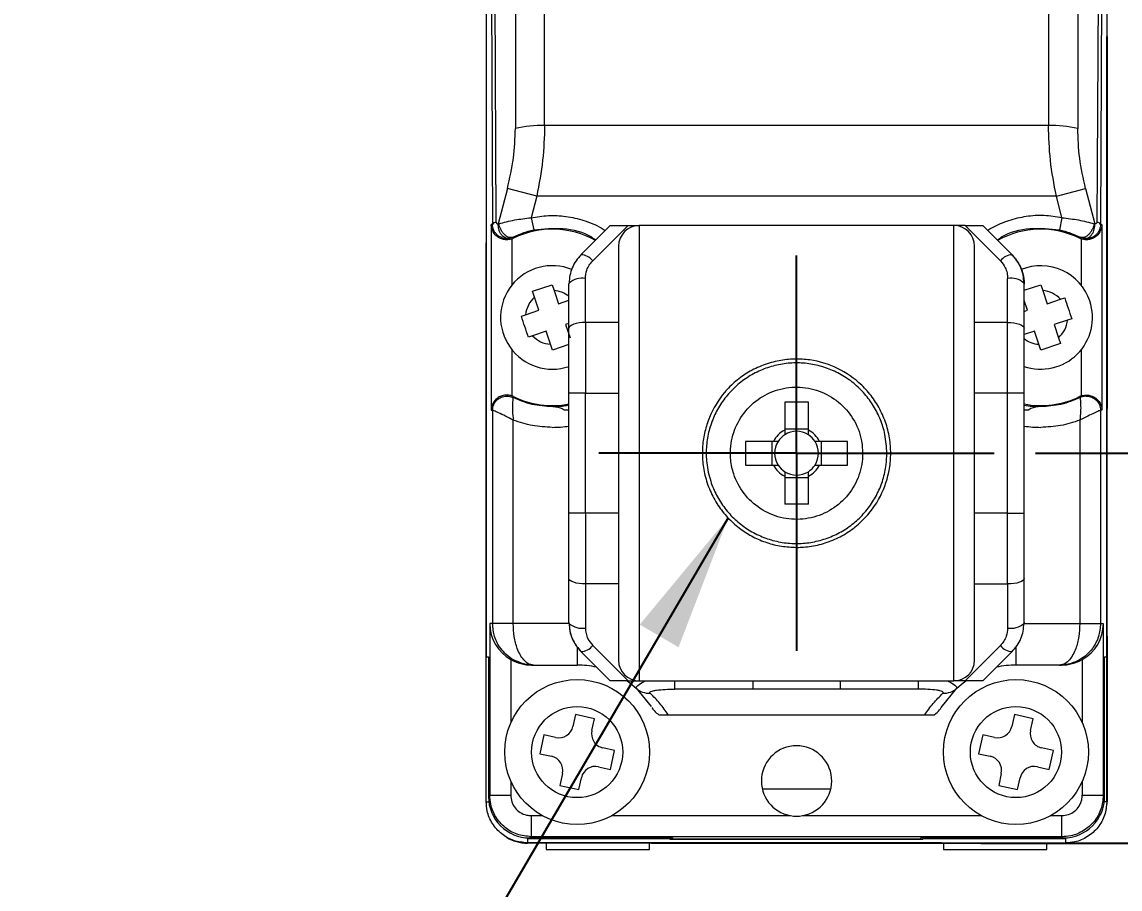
# Paper-space layout '시트2-ENG' of a CAD drawing. Header units: millimetres. Extents: x 5 to 415, y 5 to 292.
# Drawn here: x 37.73 to 64.25, y 170.01 to 190.96 of the extents above; entities that cross this region are included whole.
import ezdxf

# ---------------------------------------------------------------- set-up
doc = ezdxf.new("R2010")
doc.units = ezdxf.units.MM
doc.linetypes.add('CENTERX2', pattern=[20.32, 12.7, -2.54, 2.54, -2.54])
doc.layers.add('CENTER_LINE', color=7, linetype='CENTERX2')
doc.styles.add('SLDTEXTSTYLE0', font='TXT', dxfattribs={"width": 0.7})
doc.dimstyles.new('SLDDIMSTYLE5', dxfattribs={"dimtxt": 0.18, "dimasz": 3.302, "dimexe": 0, "dimexo": 0.0625, "dimgap": 0, "dimtad": 0, "dimtih": 1, "dimtoh": 1, "dimdec": 0, "dimrnd": 1e-09, "dimzin": 0, "dimdsep": 46, "dimtxsty": 'Standard', "dimsah": 1, "dimcen": 0.09, "dimadec": 0, "dimazin": 0, "dimtfac": 3.302, "dimtdec": 0, "dimtofl": 0, "dimtmove": 0, "dimatfit": 3, "dimfxl": 1, "dimfrac": 2, "dimtolj": 1, "dimtzin": 0, "dimarcsym": 0})
doc.dimstyles.new('SLDDIMSTYLE8', dxfattribs={"dimtxt": 4, "dimasz": 3.302, "dimexe": 0, "dimexo": 0.0625, "dimgap": 1, "dimtad": 1, "dimdec": 1, "dimrnd": 1e-09, "dimzin": 12, "dimdsep": 46, "dimtxsty": 'SLDTEXTSTYLE0', "dimsah": 1, "dimcen": 0.09, "dimadec": 0, "dimazin": 3, "dimtfac": 1, "dimtdec": 1, "dimtmove": 0, "dimatfit": 0, "dimfxl": 1, "dimfrac": 2, "dimtolj": 1, "dimtzin": 12, "dimarcsym": 0})

# ---------------------------------------------------------------- blocks, each defined once
blk = doc.blocks.new('_D_42')
at = {"layer": 'CENTER_LINE'}
for p, q in [((70.5, 180.54), (70.5, 186.89)), ((62.215, 180.54), (71.5, 180.54)), ((70.5, 180.54), (70.5, 171.12)), ((60.89, 171.12), (71.5, 171.12)), ((70.5, 171.12), (70.5, 164.77))]:
    blk.add_line(p, q, dxfattribs=at)
for points in [[(70.5, 180.54), (71.008, 183.842), (69.992, 183.842)], [(70.5, 171.12), (69.992, 167.818), (71.008, 167.818)]]:
    blk.add_solid(points, dxfattribs=at)
at = {"layer": 'CENTER_LINE', "insert": (65.344, 172.374), "char_height": 4, "attachment_point": 1, "rotation": 90, "style": 'SLDTEXTSTYLE0'}
blk.add_mtext('9.4', dxfattribs=at)
blk = doc.blocks.new('SW_CENTERMARKSYMBOL_10')
at = {"layer": 'CENTER_LINE', "color": 0}
for p, q in [((0, 2.5), (0, 4.775)), ((0, 0), (0, 2.5)), ((-2.5, 0), (-4.775, 0)), ((0, 0), (-2.5, 0)), ((0, 0), (0, -2.5)), ((0, 0), (2.5, 0)), ((2.5, 0), (4.775, 0)), ((0, -2.5), (0, -4.775))]:
    blk.add_line(p, q, dxfattribs=at)

psp = doc.layouts.new('시트2-ENG')

# ---------------------------------------------------------------- linework, layer by layer
at = {"color": 7, "linetype": 'Continuous', "lineweight": 18}
for p, q in [((48.94, 196.722), (48.94, 185.622)), ((48.949, 175.622), (48.949, 194.32)), ((49.184, 186.122), (49.146, 194.175)), ((49.647, 194.305), (49.647, 188.385)), ((50.354, 188.461), (50.354, 194.407)), ((62.526, 194.406), (62.526, 188.461)), ((63.233, 194.305), (63.233, 188.385)), ((63.735, 194.175), (63.697, 186.122)), ((49.057, 194.122), (49.096, 186.067)), ((63.823, 194.122), (63.784, 186.067)), ((63.94, 190.609), (63.94, 192.35)), ((63.94, 190.609), (63.935, 190.609)), ((63.935, 175.622), (63.935, 190.609)), ((63.94, 190.609), (63.94, 185.622)), ((62.526, 188.461), (50.354, 188.461)), ((49.456, 186.936), (49.235, 186.079)), ((50.164, 186.753), (49.456, 186.936)), ((50.164, 186.753), (50.028, 186.229)), ((62.717, 186.753), (50.164, 186.753)), ((62.717, 186.753), (63.424, 186.936)), ((62.852, 186.229), (62.717, 186.753)), ((63.424, 186.936), (63.646, 186.079)), ((50.028, 186.229), (50.09, 185.935)), ((62.852, 186.229), (62.79, 185.935)), ((49.096, 186.067), (49.063, 186.067)), ((49.063, 186.067), (49.063, 181.577)), ((49.235, 186.079), (49.251, 186.082)), ((51.94, 186.04), (51.233, 185.332)), ((51.516, 185.186), (52.369, 186.04)), ((51.94, 186.04), (52.369, 186.04)), ((52.369, 186.04), (52.64, 186.04)), ((52.64, 186.04), (52.64, 175.04)), ((60.24, 186.04), (52.64, 186.04)), ((60.24, 175.04), (60.24, 186.04)), ((60.511, 186.04), (60.24, 186.04)), ((61.364, 185.186), (60.511, 186.04)), ((60.511, 186.04), (60.94, 186.04)), ((60.94, 186.04), (61.647, 185.332)), ((63.646, 186.079), (63.629, 186.082)), ((63.784, 186.067), (63.818, 186.067)), ((63.818, 186.067), (63.818, 181.577)), ((49.591, 185.759), (49.493, 185.728)), ((49.603, 185.735), (49.591, 185.759)), ((63.289, 185.759), (63.278, 185.735)), ((63.387, 185.728), (63.289, 185.759)), ((48.94, 185.622), (48.949, 185.622)), ((48.94, 181.62), (48.94, 185.62)), ((48.94, 185.62), (48.949, 185.62)), ((48.94, 181.572), (48.94, 185.522)), ((48.94, 185.522), (48.949, 185.522)), ((63.935, 185.622), (63.94, 185.622)), ((63.935, 185.62), (63.94, 185.62)), ((63.94, 185.522), (63.935, 185.522)), ((63.94, 185.62), (63.94, 181.62)), ((63.94, 181.572), (63.94, 185.522)), ((50.94, 184.625), (50.947, 184.65)), ((50.94, 183.561), (50.94, 184.625)), ((51.34, 183.698), (51.34, 184.762)), ((61.54, 183.698), (61.54, 184.762)), ((61.934, 184.65), (61.94, 184.625)), ((61.94, 183.561), (61.94, 184.625)), ((50.065, 184.451), (50.539, 184.61)), ((50.112, 184.309), (50.065, 184.451)), ((50.539, 184.61), (50.586, 184.468)), ((50.586, 184.468), (50.692, 184.152)), ((61.94, 184.476), (62.339, 184.61)), ((62.339, 184.61), (62.386, 184.468)), ((62.386, 184.468), (62.492, 184.152)), ((50.218, 183.993), (50.112, 184.309)), ((50.692, 184.152), (50.94, 184.235)), ((62.018, 183.993), (61.94, 184.226)), ((62.492, 184.152), (62.817, 184.261)), ((62.817, 184.261), (62.918, 184.295)), ((49.793, 183.85), (49.893, 183.884)), ((49.893, 183.884), (50.218, 183.993)), ((61.94, 183.967), (62.018, 183.993)), ((50.94, 183.672), (50.862, 183.646)), ((50.862, 183.646), (50.968, 183.33)), ((51.34, 183.698), (51.34, 181.988)), ((52.14, 183.698), (51.34, 183.698)), ((61.54, 183.698), (60.74, 183.698)), ((61.54, 181.988), (61.54, 183.698)), ((62.987, 183.755), (62.662, 183.646)), ((62.662, 183.646), (62.768, 183.33)), ((63.088, 183.789), (62.987, 183.755)), ((50.063, 183.378), (49.962, 183.344)), ((50.388, 183.487), (50.063, 183.378)), ((50.494, 183.171), (50.388, 183.487)), ((62.188, 183.487), (61.94, 183.404)), ((62.294, 183.171), (62.188, 183.487)), ((62.768, 183.33), (62.816, 183.188)), ((50.542, 183.029), (50.494, 183.171)), ((50.94, 183.163), (50.542, 183.029)), ((62.342, 183.029), (62.294, 183.171)), ((62.816, 183.188), (62.342, 183.029)), ((51.34, 181.988), (50.94, 181.988)), ((50.94, 179.091), (50.94, 181.988)), ((51.34, 179.091), (51.34, 181.988)), ((51.34, 181.988), (52.14, 181.988)), ((61.54, 181.988), (60.74, 181.988)), ((61.94, 181.988), (61.54, 181.988)), ((61.54, 179.091), (61.54, 181.988)), ((61.94, 179.091), (61.94, 181.988)), ((49.591, 181.885), (49.603, 181.908)), ((56.154, 181.772), (56.154, 181.097)), ((56.726, 181.772), (56.154, 181.772)), ((56.726, 181.097), (56.726, 181.772)), ((63.278, 181.908), (63.289, 181.885)), ((48.94, 176.172), (48.94, 181.572)), ((49.063, 181.577), (49.097, 181.577)), ((49.097, 181.577), (49.097, 176.422)), ((50.556, 181.665), (50.54, 181.665)), ((50.829, 181.59), (50.94, 181.59)), ((61.94, 181.59), (62.051, 181.59)), ((62.34, 181.665), (62.325, 181.665)), ((63.783, 181.577), (63.783, 176.422)), ((63.818, 181.577), (63.783, 181.577)), ((63.94, 176.172), (63.94, 181.572)), ((49.597, 176.422), (49.597, 181.338)), ((63.283, 181.337), (63.283, 176.422)), ((56.154, 181.132), (56.726, 181.132)), ((55.882, 180.826), (55.207, 180.826)), ((55.207, 180.826), (55.207, 180.254)), ((55.848, 180.254), (55.848, 180.826)), ((57.673, 180.826), (56.998, 180.826)), ((57.032, 180.826), (57.032, 180.254)), ((57.673, 180.254), (57.673, 180.826)), ((55.207, 180.254), (55.882, 180.254)), ((56.998, 180.254), (57.673, 180.254)), ((56.154, 179.982), (56.154, 179.307)), ((56.726, 179.948), (56.154, 179.948)), ((56.726, 179.307), (56.726, 179.982)), ((51.34, 179.091), (50.94, 179.091)), ((51.34, 179.091), (51.34, 177.381)), ((52.14, 179.091), (51.34, 179.091)), ((56.726, 179.307), (56.154, 179.307)), ((61.54, 179.091), (60.74, 179.091)), ((61.54, 177.381), (61.54, 179.091)), ((61.54, 179.091), (61.94, 179.091)), ((50.94, 176.454), (50.94, 177.518)), ((61.94, 176.454), (61.94, 177.518)), ((52.14, 177.381), (51.34, 177.381)), ((51.34, 177.381), (51.34, 176.317)), ((60.74, 177.381), (61.54, 177.381)), ((61.54, 177.381), (61.54, 176.317)), ((49.097, 176.422), (49.029, 176.422)), ((49.029, 176.422), (49.029, 172.276)), ((50.947, 176.429), (50.94, 176.454)), ((61.94, 176.454), (61.934, 176.429)), ((63.283, 176.422), (63.783, 176.422)), ((63.783, 176.422), (63.851, 176.422)), ((63.851, 176.422), (63.851, 172.276)), ((48.94, 176.172), (48.94, 176.12)), ((48.94, 176.172), (48.944, 176.172)), ((48.944, 172.122), (48.944, 176.172)), ((63.937, 176.172), (63.94, 176.172)), ((63.937, 172.122), (63.937, 176.172)), ((63.94, 176.12), (63.94, 176.172)), ((48.944, 176.12), (48.94, 176.12)), ((48.94, 172.12), (48.94, 176.12)), ((52.369, 175.04), (51.516, 175.893)), ((61.364, 175.893), (60.511, 175.04)), ((63.937, 176.12), (63.94, 176.12)), ((63.94, 176.12), (63.94, 172.12)), ((48.949, 175.622), (48.998, 175.622)), ((48.998, 175.622), (48.998, 172.244)), ((51.233, 175.747), (51.94, 175.04)), ((60.94, 175.04), (61.647, 175.747)), ((63.883, 175.622), (63.935, 175.622)), ((63.883, 172.244), (63.883, 175.622)), ((49.538, 175.556), (49.538, 174.023)), ((50.038, 175.422), (50.089, 175.422)), ((50.089, 175.422), (51.14, 175.422)), ((62.792, 175.422), (61.74, 175.422)), ((62.792, 175.422), (62.842, 175.422)), ((63.342, 175.556), (63.342, 174.023)), ((52.369, 175.04), (51.94, 175.04)), ((52.369, 175.04), (52.64, 175.04)), ((52.565, 174.864), (52.928, 174.417)), ((52.64, 175.04), (60.24, 175.04)), ((55.39, 174.841), (53.5, 174.841)), ((55.39, 174.841), (55.39, 175.04)), ((57.49, 174.841), (55.39, 174.841)), ((57.49, 175.04), (57.49, 174.841)), ((59.38, 174.841), (57.49, 174.841)), ((59.936, 174.396), (60.315, 174.864)), ((60.511, 175.04), (60.24, 175.04)), ((60.94, 175.04), (60.511, 175.04)), ((51.102, 174.224), (51.039, 173.94)), ((51.558, 174.123), (51.102, 174.224)), ((51.494, 173.838), (51.558, 174.123)), ((53.337, 174.222), (59.543, 174.222)), ((61.702, 174.224), (61.639, 173.94)), ((62.158, 174.123), (61.702, 174.224)), ((62.094, 173.838), (62.158, 174.123)), ((50.337, 173.737), (50.235, 173.281)), ((50.621, 173.674), (50.337, 173.737)), ((60.937, 173.737), (60.835, 173.281)), ((61.221, 173.674), (60.937, 173.737)), ((50.235, 173.281), (50.52, 173.218)), ((52.045, 173.358), (51.76, 173.421)), ((51.944, 172.902), (52.045, 173.358)), ((60.835, 173.281), (61.12, 173.218)), ((62.645, 173.358), (62.36, 173.421)), ((62.544, 172.902), (62.645, 173.358)), ((51.659, 172.965), (51.944, 172.902)), ((62.259, 172.965), (62.544, 172.902)), ((50.786, 172.801), (50.723, 172.516)), ((51.178, 172.415), (51.242, 172.7)), ((61.386, 172.801), (61.323, 172.516)), ((61.778, 172.415), (61.842, 172.7)), ((49.538, 172.616), (49.538, 172.276)), ((50.723, 172.516), (51.178, 172.415)), ((61.323, 172.516), (61.778, 172.415)), ((63.342, 172.616), (63.342, 172.276)), ((49.029, 172.276), (48.998, 172.244)), ((49.029, 172.276), (49.538, 172.276)), ((57.266, 172.42), (55.615, 172.42)), ((63.342, 172.276), (63.851, 172.276)), ((63.851, 172.276), (63.883, 172.244)), ((48.94, 172.12), (48.941, 172.076)), ((50.029, 171.785), (50.3, 171.785)), ((50.029, 171.785), (50.029, 171.276)), ((51.981, 171.785), (56.293, 171.785)), ((56.587, 171.785), (60.9, 171.785)), ((62.581, 171.785), (62.851, 171.785)), ((62.851, 171.276), (62.851, 171.785)), ((53.39, 171.223), (49.94, 171.223)), ((52.94, 171.126), (49.94, 171.126)), ((52.94, 171.12), (49.94, 171.12)), ((50.029, 171.276), (49.998, 171.245)), ((49.998, 171.245), (53.44, 171.245)), ((62.851, 171.276), (50.029, 171.276)), ((50.39, 171.12), (50.39, 170.97)), ((52.89, 170.97), (52.89, 171.12)), ((52.94, 171.138), (59.94, 171.138)), ((52.94, 171.126), (52.94, 171.138)), ((52.94, 171.126), (52.94, 171.12)), ((52.94, 171.12), (52.99, 171.12)), ((52.99, 171.12), (52.99, 171.138)), ((52.99, 171.12), (59.89, 171.12)), ((53.39, 171.245), (53.39, 171.223)), ((53.39, 171.211), (53.39, 171.223)), ((59.49, 171.211), (53.39, 171.211)), ((53.44, 171.245), (53.44, 171.222)), ((53.44, 171.222), (59.44, 171.222)), ((62.883, 171.245), (59.44, 171.245)), ((59.44, 171.222), (59.44, 171.245)), ((59.49, 171.245), (59.49, 171.223)), ((59.49, 171.211), (59.49, 171.223)), ((62.94, 171.223), (59.49, 171.223)), ((59.89, 171.12), (59.89, 171.138)), ((59.89, 171.12), (59.94, 171.12)), ((59.94, 171.126), (59.94, 171.138)), ((59.94, 171.12), (59.94, 171.126)), ((59.94, 171.126), (62.94, 171.126)), ((59.94, 171.12), (62.94, 171.12)), ((59.99, 171.12), (59.99, 170.97)), ((62.49, 170.97), (62.49, 171.12)), ((62.851, 171.276), (62.883, 171.245)), ((62.94, 171.12), (63.006, 171.122)), ((50.39, 170.97), (52.89, 170.97)), ((59.99, 170.97), (62.49, 170.97))]:
    psp.add_line(p, q, dxfattribs=at)
at = {"color": 8, "linetype": 'Continuous', "lineweight": 18}
for p, q in [((49.493, 185.728), (49.445, 185.725)), ((49.562, 185.719), (49.562, 184.598)), ((63.318, 185.719), (63.318, 184.598)), ((63.435, 185.728), (63.387, 185.728)), ((49.562, 183.041), (49.562, 181.925)), ((63.318, 183.041), (63.318, 181.925)), ((50.944, 176.422), (49.597, 176.422)), ((61.933, 176.422), (63.283, 176.422)), ((51.14, 175.849), (51.14, 175.422)), ((61.74, 175.849), (61.74, 175.422)), ((53.5, 174.841), (53.5, 175.04)), ((59.38, 175.04), (59.38, 174.841))]:
    psp.add_line(p, q, dxfattribs=at)
at = {"color": 7, "linetype": 'Continuous', "lineweight": 18, "flags": 128}
for points in [[(51.34, 183.698), (51.262, 183.695), (51.187, 183.687), (51.118, 183.675), (51.057, 183.658), (51.008, 183.637), (50.971, 183.613), (50.948, 183.588), (50.94, 183.561)], [(61.54, 183.698), (61.618, 183.695), (61.693, 183.687), (61.762, 183.675), (61.823, 183.658), (61.873, 183.637), (61.91, 183.613), (61.932, 183.588), (61.94, 183.561)], [(51.34, 177.381), (51.262, 177.384), (51.187, 177.392), (51.118, 177.404), (51.057, 177.421), (51.008, 177.442), (50.971, 177.466), (50.948, 177.491), (50.94, 177.518)], [(61.94, 177.518), (61.932, 177.491), (61.91, 177.466), (61.873, 177.442), (61.823, 177.421), (61.762, 177.404), (61.693, 177.392), (61.618, 177.384), (61.54, 177.381)], [(52.348, 175.04), (52.415, 174.99), (52.565, 174.864)], [(60.315, 174.864), (60.465, 174.99), (60.532, 175.04)], [(63.908, 171.868), (63.921, 171.924), (63.94, 172.12)]]:
    psp.add_lwpolyline(points, dxfattribs=at)
at = {"color": 7, "linetype": 'Continuous', "lineweight": 18}
for centre, radius in [((51.14, 173.32), 1.75), ((61.74, 173.32), 1.75), ((51.14, 173.32), 1.1), ((61.74, 173.32), 1.1)]:
    psp.add_circle(centre, radius, dxfattribs=at)
for centre, radius, start, end in [((50.314, 185.501), 2.96, 89.2196, 103.0186), ((62.566, 185.501), 2.96, 76.9814, 90.7804), ((49.189, 186.016), 0.106, 92.8684, 151.1559), ((50.54, 183.822), 2.131, 60.7445, 116.1039), ((52.64, 185.54), 0.5, 90, 180), ((60.24, 185.54), 0.5, 0, 90), ((62.34, 183.822), 2.131, 63.8961, 119.2555), ((63.691, 186.016), 0.106, 28.8451, 87.1312), ((49.44, 186.067), 0.369, 289.3449, 296.1039), ((63.44, 186.067), 0.369, 243.8961, 250.6551), ((51.227, 184.975), 0.358, 36.2952, 89.0893), ((61.653, 184.975), 0.358, 90.9107, 143.7048), ((50.54, 183.82), 1.25, 67.8202, 288.8349), ((62.34, 183.82), 1.25, 18.5391, 112.0981), ((62.34, 183.82), 0.65, 42.7923, 85.9192), ((50.54, 183.82), 0.65, 131.159, 174.2859), ((62.34, 183.82), 1.25, 250.9646, 18.5391), ((62.34, 183.82), 0.65, 311.159, 354.2859), ((50.54, 183.82), 0.65, 222.7923, 265.9192), ((49.44, 181.577), 0.369, 63.8961, 70.6551), ((50.54, 183.822), 2.131, 243.8961, 280.8193), ((62.34, 183.822), 2.131, 259.1807, 296.1039), ((63.44, 181.577), 0.369, 109.3449, 116.1039), ((56.44, 180.54), 0.627, 117.1428, 152.8572), ((56.44, 180.54), 0.53, 122.6646, 147.3354), ((56.44, 180.54), 0.53, 57.3354, 122.6646), ((56.44, 180.54), 0.627, 27.1428, 62.8572), ((56.44, 180.54), 0.53, 32.6646, 57.3354), ((56.44, 180.54), 0.53, 147.3354, 212.6646), ((56.44, 180.54), 0.53, 327.3354, 32.6646), ((56.44, 180.54), 0.627, 207.1428, 242.8572), ((56.44, 180.54), 0.53, 212.6646, 237.3354), ((56.44, 180.54), 0.627, 297.1428, 332.8572), ((56.44, 180.54), 0.53, 302.6646, 327.3354), ((56.44, 180.54), 0.53, 237.3354, 302.6646), ((51.227, 176.105), 0.358, 270.9108, 323.7048), ((61.653, 176.105), 0.358, 216.2952, 269.0893), ((51.14, 173.322), 2.1, 77.0308, 90), ((52.64, 175.54), 0.5, 180, 270), ((60.24, 175.54), 0.5, 270, 0), ((61.74, 173.322), 2.1, 90, 102.9692), ((52.882, 175.211), 0.47, 227.4768, 272.6664), ((59.998, 175.211), 0.47, 267.3336, 312.5232), ((50.697, 174.015), 0.35, 257.4821, 347.4821), ((51.836, 173.763), 0.35, 167.4821, 257.4821), ((61.297, 174.015), 0.35, 257.4821, 347.4821), ((62.436, 173.763), 0.35, 167.4821, 257.4821), ((50.444, 172.877), 0.35, 347.4821, 77.4821), ((56.44, 172.622), 0.85, 279.9708, 260.0292), ((61.044, 172.877), 0.35, 347.4821, 77.4821), ((51.583, 172.624), 0.35, 77.4821, 167.4821), ((62.183, 172.624), 0.35, 77.4821, 167.4821), ((56.44, 172.622), 0.85, 260.0292, 279.9708), ((49.94, 172.12), 1, 239.3953, 270)]:
    psp.add_arc(centre, radius, start, end, dxfattribs=at)
at = {"color": 8, "linetype": 'Continuous', "lineweight": 18}
for centre, radius, start, end in [((51.263, 184.288), 0.481, 80.7429, 131.1599), ((61.617, 184.288), 0.481, 48.8445, 99.2556), ((50.54, 183.82), 0.65, 52.0201, 85.9192), ((62.34, 183.82), 0.65, 231.347, 265.9192), ((50.54, 183.822), 2.657, 270, 278.658), ((62.34, 183.822), 2.657, 261.342, 270), ((51.263, 176.791), 0.481, 228.8445, 279.2556), ((61.617, 176.791), 0.481, 260.7429, 311.1599)]:
    psp.add_arc(centre, radius, start, end, dxfattribs=at)
at = {"color": 7, "linetype": 'Continuous', "lineweight": 18}
for centre, major_axis, ratio, start_param, end_param in [((50.047, 176.422), (1.018, 0), 0.982697, 3.141593, 4.188702), ((62.834, 176.422), (1.018, 0), 0.982697, 5.236076, 6.283185), ((50.038, 176.422), (-1, 0), 0.999848, 1.04711, 1.570796), ((62.842, 176.422), (-1, 0), 0.999848, 1.570796, 2.094483), ((49.998, 172.245), (0.707, 0.707), 0.999695, 2.356347, 3.926839), ((62.882, 172.245), (0.707, -0.707), 0.999695, 5.497939, 7.068431)]:
    psp.add_ellipse(centre, major_axis=major_axis, ratio=ratio, start_param=start_param, end_param=end_param, dxfattribs=at)
for points, knots in [([(49.456, 186.936), (49.512, 187.18), (49.622, 187.663), (49.639, 188.146), (49.647, 188.385)], [0, 0, 0, 0, 0.504154, 1, 1, 1, 1]), ([(50.354, 188.461), (50.346, 188.18), (50.33, 187.613), (50.219, 187.041), (50.164, 186.753)], [0, 0, 0, 0, 0.495576, 1, 1, 1, 1]), ([(62.717, 186.753), (62.661, 187.041), (62.551, 187.613), (62.534, 188.18), (62.526, 188.461)], [0, 0, 0, 0, 0.504417, 1, 1, 1, 1]), ([(63.424, 186.936), (63.368, 187.18), (63.258, 187.663), (63.241, 188.146), (63.233, 188.385)], [0, 0, 0, 0, 0.504153, 1, 1, 1, 1]), ([(49.251, 186.082), (49.373, 186.116), (49.603, 186.181), (49.892, 186.213), (50.028, 186.229)], [0, 0, 0, 0, 0.529808, 1, 1, 1, 1]), ([(62.852, 186.229), (62.989, 186.213), (63.278, 186.181), (63.507, 186.116), (63.629, 186.082)], [0, 0, 0, 0, 0.470945, 1, 1, 1, 1]), ([(49.562, 185.719), (49.528, 185.71), (49.46, 185.692), (49.357, 185.702), (49.251, 185.74), (49.143, 185.825), (49.078, 185.942), (49.063, 186.029), (49.063, 186.066), (49.063, 186.067)], [0, 0, 0, 0, 0.117763, 0.235394, 0.357437, 0.547783, 0.812584, 0.994967, 1, 1, 1, 1]), ([(49.445, 185.725), (49.436, 185.725), (49.403, 185.722), (49.345, 185.735), (49.275, 185.762), (49.214, 185.805), (49.163, 185.859), (49.125, 185.923), (49.1, 185.993), (49.097, 186.042), (49.096, 186.067)], [0, 0, 0, 0, 0.048473, 0.185416, 0.322525, 0.459803, 0.595659, 0.730926, 0.865681, 1, 1, 1, 1]), ([(49.184, 186.122), (49.184, 186.118), (49.185, 186.112), (49.189, 186.099), (49.199, 186.087), (49.216, 186.078), (49.228, 186.079), (49.235, 186.079)], [0, 0, 0, 0, 0.105787, 0.213994, 0.459109, 0.727072, 1, 1, 1, 1]), ([(49.493, 185.728), (49.478, 185.727), (49.448, 185.725), (49.399, 185.742), (49.351, 185.773), (49.307, 185.821), (49.272, 185.881), (49.248, 185.948), (49.235, 186.015), (49.235, 186.058), (49.235, 186.079)], [0, 0, 0, 0, 0.1131826, 0.235918, 0.3659643, 0.5, 0.6340357, 0.764082, 0.8868174, 1, 1, 1, 1]), ([(49.591, 185.759), (49.578, 185.754), (49.55, 185.745), (49.5, 185.751), (49.443, 185.775), (49.386, 185.819), (49.334, 185.879), (49.293, 185.948), (49.265, 186.017), (49.256, 186.061), (49.251, 186.082)], [0, 0, 0, 0, 0.110626, 0.23271, 0.363836, 0.5, 0.636164, 0.76729, 0.889374, 1, 1, 1, 1]), ([(50.09, 185.935), (50.326, 185.959), (50.798, 186.007), (51.331, 185.883), (51.556, 185.716), (51.591, 185.69)], [0, 0, 0, 0, 0.458726, 0.917452, 1, 1, 1, 1]), ([(61.29, 185.69), (61.324, 185.716), (61.549, 185.883), (62.082, 186.007), (62.554, 185.959), (62.79, 185.935)], [0, 0, 0, 0, 0.0825429, 0.5412716, 1, 1, 1, 1]), ([(63.629, 186.082), (63.625, 186.061), (63.616, 186.017), (63.587, 185.948), (63.546, 185.879), (63.494, 185.819), (63.437, 185.775), (63.381, 185.751), (63.33, 185.745), (63.302, 185.754), (63.289, 185.759)], [0, 0, 0, 0, 0.110626, 0.23271, 0.363836, 0.5, 0.636164, 0.76729, 0.889374, 1, 1, 1, 1]), ([(63.818, 186.067), (63.818, 186.066), (63.817, 186.029), (63.802, 185.942), (63.737, 185.825), (63.629, 185.74), (63.523, 185.702), (63.42, 185.692), (63.352, 185.71), (63.318, 185.719)], [0, 0, 0, 0, 0.005034, 0.187416, 0.452217, 0.642563, 0.764606, 0.882237, 1, 1, 1, 1]), ([(63.387, 185.728), (63.403, 185.727), (63.435, 185.726), (63.484, 185.743), (63.533, 185.777), (63.577, 185.826), (63.611, 185.887), (63.634, 185.953), (63.646, 186.018), (63.646, 186.059), (63.646, 186.079)], [0, 0, 0, 0, 0.118146, 0.244995, 0.37775, 0.512674, 0.645653, 0.772913, 0.891593, 1, 1, 1, 1]), ([(63.784, 186.067), (63.78, 186.025), (63.773, 185.958), (63.73, 185.877), (63.685, 185.822), (63.627, 185.775), (63.564, 185.744), (63.497, 185.725), (63.456, 185.727), (63.435, 185.728)], [0, 0, 0, 0, 0.2307557, 0.3608452, 0.5004499, 0.6194358, 0.7738277, 0.8853372, 1, 1, 1, 1]), ([(63.697, 186.122), (63.696, 186.118), (63.696, 186.112), (63.691, 186.099), (63.681, 186.087), (63.665, 186.078), (63.652, 186.079), (63.646, 186.079)], [0, 0, 0, 0, 0.107272, 0.216266, 0.463262, 0.73307, 1, 1, 1, 1]), ([(49.591, 185.759), (49.664, 185.793), (49.773, 185.844), (49.951, 185.903), (50.045, 185.924), (50.09, 185.935)], [0, 0, 0, 0, 0.50598, 0.757681, 1, 1, 1, 1]), ([(62.79, 185.935), (62.836, 185.924), (62.929, 185.903), (63.108, 185.844), (63.217, 185.793), (63.289, 185.759)], [0, 0, 0, 0, 0.2423835, 0.4941573, 1, 1, 1, 1]), ([(52.14, 185.54), (52.14, 185.523), (52.14, 185.49), (52.14, 185.255), (52.14, 184.987), (52.14, 184.73), (52.14, 184.427), (52.14, 183.966), (52.14, 183.431), (52.14, 182.843), (52.14, 182.345), (52.14, 181.786), (52.14, 181.168), (52.14, 180.436), (52.14, 179.597), (52.14, 178.828), (52.14, 178.236), (52.14, 177.796), (52.14, 177.381), (52.14, 176.87), (52.14, 176.436), (52.14, 176.092), (52.14, 175.865), (52.14, 175.684), (52.14, 175.562), (52.14, 175.547), (52.14, 175.54)], [0, 0, 0, 0, 0.059989, 0.119926, 0.152118, 0.184276, 0.217152, 0.249994, 0.315625, 0.347817, 0.379975, 0.420105, 0.4599, 0.5, 0.559981, 0.619927, 0.652118, 0.684276, 0.717153, 0.749995, 0.815626, 0.847817, 0.879975, 0.920082, 0.959877, 1, 1, 1, 1]), ([(60.74, 175.54), (60.74, 175.547), (60.74, 175.562), (60.74, 175.684), (60.74, 175.865), (60.74, 176.092), (60.74, 176.436), (60.74, 176.87), (60.74, 177.381), (60.74, 177.796), (60.74, 178.236), (60.74, 178.828), (60.74, 179.597), (60.74, 180.436), (60.74, 181.168), (60.74, 181.786), (60.74, 182.345), (60.74, 182.843), (60.74, 183.431), (60.74, 183.966), (60.74, 184.427), (60.74, 184.73), (60.74, 184.987), (60.74, 185.255), (60.74, 185.49), (60.74, 185.523), (60.74, 185.54)], [0, 0, 0, 0, 0.040123, 0.079918, 0.120025, 0.152183, 0.184374, 0.250005, 0.282847, 0.315724, 0.347882, 0.380073, 0.440019, 0.5, 0.5401, 0.579895, 0.620025, 0.652183, 0.684375, 0.750006, 0.782848, 0.815724, 0.847882, 0.880074, 0.940011, 1, 1, 1, 1]), ([(51.237, 185.336), (51.193, 185.287), (51.107, 185.191), (51.018, 185.02), (50.959, 184.838), (50.951, 184.712), (50.947, 184.65)], [0, 0, 0, 0, 0.251643, 0.501834, 0.751071, 1, 1, 1, 1]), ([(51.34, 184.762), (51.347, 184.829), (51.357, 184.94), (51.426, 185.083), (51.486, 185.152), (51.516, 185.186)], [0, 0, 0, 0, 0.428724, 0.713281, 1, 1, 1, 1]), ([(61.364, 185.186), (61.408, 185.134), (61.48, 185.045), (61.531, 184.895), (61.537, 184.807), (61.54, 184.762)], [0, 0, 0, 0, 0.427559, 0.711619, 1, 1, 1, 1]), ([(61.934, 184.65), (61.93, 184.713), (61.921, 184.839), (61.862, 185.022), (61.772, 185.194), (61.684, 185.29), (61.64, 185.339)], [0, 0, 0, 0, 0.249066, 0.498343, 0.748498, 1, 1, 1, 1]), ([(61.647, 185.332), (61.719, 185.245), (61.831, 185.108), (61.922, 184.86), (61.934, 184.712), (61.94, 184.625)], [0, 0, 0, 0, 0.430059, 0.666913, 1, 1, 1, 1]), ([(56.44, 178.265), (56.319, 178.27), (56.075, 178.282), (55.721, 178.372), (55.389, 178.511), (55.079, 178.704), (54.801, 178.948), (54.557, 179.243), (54.364, 179.582), (54.231, 179.951), (54.165, 180.333), (54.161, 180.706), (54.218, 181.067), (54.363, 181.521), (54.618, 181.939), (54.965, 182.285), (55.278, 182.508), (55.631, 182.678), (56.007, 182.784), (56.39, 182.824), (56.873, 182.796), (57.453, 182.618), (57.949, 182.273), (58.277, 181.9), (58.482, 181.568), (58.628, 181.203), (58.708, 180.824), (58.723, 180.445), (58.665, 179.966), (58.45, 179.394), (58.068, 178.916), (57.669, 178.612), (57.323, 178.43), (56.948, 178.311), (56.649, 178.268), (56.479, 178.265), (56.44, 178.265)], [0, 0, 0, 0, 0.0252657, 0.0505384, 0.0757342, 0.1009384, 0.1275418, 0.1541438, 0.181885, 0.2096144, 0.2359152, 0.2622124, 0.2869272, 0.311648, 0.361695, 0.3885534, 0.4154092, 0.4431271, 0.4708306, 0.4967488, 0.5226658, 0.5710947, 0.6215877, 0.6489459, 0.6762973, 0.7037043, 0.7311008, 0.7566001, 0.7821008, 0.8311819, 0.882495, 0.9099687, 0.9374338, 0.9646982, 0.9919508, 1, 1, 1, 1]), ([(58.622, 180.54), (58.618, 180.447), (58.61, 180.233), (58.536, 179.901), (58.401, 179.558), (58.207, 179.243), (57.965, 178.965), (57.679, 178.732), (57.358, 178.549), (57.01, 178.424), (56.647, 178.357), (56.278, 178.354), (55.913, 178.412), (55.563, 178.531), (55.238, 178.706), (54.948, 178.934), (54.699, 179.207), (54.501, 179.519), (54.345, 179.887), (54.261, 180.279), (54.253, 180.678), (54.307, 181.044), (54.422, 181.395), (54.594, 181.722), (54.819, 182.014), (55.089, 182.266), (55.399, 182.468), (55.737, 182.616), (56.096, 182.704), (56.464, 182.732), (56.831, 182.696), (57.188, 182.6), (57.523, 182.445), (57.828, 182.237), (58.093, 181.979), (58.312, 181.681), (58.475, 181.351), (58.596, 180.969), (58.613, 180.693), (58.622, 180.54)], [0, 0, 0, 0, 0.020197, 0.047045, 0.073893, 0.10074, 0.127588, 0.154436, 0.181284, 0.208131, 0.234979, 0.261827, 0.288675, 0.315523, 0.34237, 0.369218, 0.396066, 0.422914, 0.449761, 0.483251, 0.510099, 0.536946, 0.563794, 0.590642, 0.61749, 0.644337, 0.671185, 0.698033, 0.724881, 0.751728, 0.778576, 0.805424, 0.832272, 0.85912, 0.885967, 0.912815, 0.939663, 0.966511, 1, 1, 1, 1]), ([(58.038, 180.54), (58.031, 180.652), (58.013, 180.943), (57.828, 181.388), (57.471, 181.8), (56.996, 182.07), (56.458, 182.168), (55.918, 182.082), (55.437, 181.822), (55.069, 181.417), (54.856, 180.914), (54.825, 180.436), (54.924, 179.974), (55.147, 179.55), (55.548, 179.178), (56.049, 178.959), (56.594, 178.919), (57.122, 179.061), (57.573, 179.37), (57.895, 179.81), (58.026, 180.226), (58.035, 180.472), (58.038, 180.54)], [0, 0, 0, 0, 0.033597, 0.087276, 0.140955, 0.194634, 0.248313, 0.301992, 0.355671, 0.40935, 0.46303, 0.516709, 0.550305, 0.603985, 0.657664, 0.711343, 0.765022, 0.818701, 0.87238, 0.926059, 0.979738, 1, 1, 1, 1]), ([(49.562, 181.925), (49.529, 181.934), (49.488, 181.945), (49.408, 181.947), (49.325, 181.934), (49.215, 181.881), (49.112, 181.779), (49.069, 181.667), (49.063, 181.594), (49.063, 181.578), (49.063, 181.577)], [0, 0, 0, 0, 0.11544, 0.141145, 0.277216, 0.412411, 0.624676, 0.915152, 0.994966, 1, 1, 1, 1]), ([(49.097, 181.577), (49.103, 181.622), (49.113, 181.712), (49.192, 181.825), (49.305, 181.904), (49.395, 181.914), (49.44, 181.92)], [0, 0, 0, 0, 0.2499999, 0.4999999, 0.7499999, 1, 1, 1, 1]), ([(49.44, 181.92), (49.466, 181.918), (49.519, 181.915), (49.567, 181.895), (49.591, 181.885)], [0, 0, 0, 0, 0.5, 1, 1, 1, 1]), ([(49.591, 181.885), (49.591, 181.882), (49.59, 181.877), (49.586, 181.841), (49.581, 181.786), (49.577, 181.693), (49.575, 181.543), (49.59, 181.41), (49.597, 181.338)], [0, 0, 0, 0, 0.12306, 0.248493, 0.377059, 0.509618, 0.734984, 1, 1, 1, 1]), ([(50.54, 181.665), (50.376, 181.674), (50.047, 181.693), (49.743, 181.821), (49.591, 181.885)], [0, 0, 0, 0, 0.5, 1, 1, 1, 1]), ([(63.289, 181.885), (63.137, 181.821), (62.834, 181.693), (62.505, 181.674), (62.34, 181.665)], [0, 0, 0, 0, 0.5, 1, 1, 1, 1]), ([(63.289, 181.885), (63.29, 181.882), (63.291, 181.877), (63.294, 181.841), (63.299, 181.786), (63.304, 181.693), (63.305, 181.543), (63.29, 181.409), (63.283, 181.337)], [0, 0, 0, 0, 0.1230873, 0.248535, 0.3771033, 0.5096528, 0.7350716, 1, 1, 1, 1]), ([(63.44, 181.92), (63.413, 181.918), (63.361, 181.915), (63.312, 181.894), (63.289, 181.885)], [0, 0, 0, 0, 0.5237, 1, 1, 1, 1]), ([(63.318, 181.925), (63.351, 181.934), (63.392, 181.945), (63.472, 181.947), (63.555, 181.934), (63.666, 181.881), (63.768, 181.779), (63.811, 181.667), (63.817, 181.594), (63.818, 181.578), (63.818, 181.577)], [0, 0, 0, 0, 0.11544, 0.141145, 0.277216, 0.412411, 0.624676, 0.915152, 0.994966, 1, 1, 1, 1]), ([(63.44, 181.92), (63.485, 181.914), (63.575, 181.904), (63.688, 181.825), (63.767, 181.712), (63.778, 181.622), (63.783, 181.577)], [0, 0, 0, 0, 0.25, 0.5, 0.75, 1, 1, 1, 1]), ([(49.597, 181.338), (49.534, 181.371), (49.407, 181.439), (49.239, 181.517), (49.144, 181.559), (49.105, 181.575), (49.1, 181.576), (49.097, 181.577)], [0, 0, 0, 0, 0.260217, 0.529104, 0.765257, 0.882426, 1, 1, 1, 1]), ([(50.94, 181.702), (50.912, 181.695), (50.783, 181.663), (50.655, 181.664), (50.556, 181.665)], [0, 0, 0, 0, 0.219061, 1, 1, 1, 1]), ([(50.556, 181.665), (50.633, 181.658), (50.729, 181.65), (50.813, 181.599), (50.829, 181.59)], [0, 0, 0, 0, 0.804502, 1, 1, 1, 1]), ([(62.325, 181.665), (62.198, 181.663), (62.07, 181.661), (61.941, 181.695), (61.94, 181.696)], [0, 0, 0, 0, 0.992666, 1, 1, 1, 1]), ([(62.325, 181.665), (62.247, 181.658), (62.152, 181.65), (62.068, 181.599), (62.051, 181.59)], [0, 0, 0, 0, 0.804617, 1, 1, 1, 1]), ([(63.783, 181.577), (63.78, 181.576), (63.776, 181.574), (63.744, 181.562), (63.696, 181.541), (63.613, 181.503), (63.473, 181.438), (63.348, 181.372), (63.283, 181.337)], [0, 0, 0, 0, 0.119498, 0.23974, 0.361536, 0.485663, 0.730817, 1, 1, 1, 1]), ([(56.154, 181.097), (56.154, 181.067), (56.154, 181.03), (56.154, 180.992), (56.154, 180.986)], [0, 0, 0, 0, 0.842199, 1, 1, 1, 1]), ([(56.726, 180.986), (56.726, 181.013), (56.726, 181.051), (56.726, 181.087), (56.726, 181.097)], [0, 0, 0, 0, 0.711887, 1, 1, 1, 1]), ([(55.994, 180.826), (55.967, 180.826), (55.929, 180.826), (55.893, 180.826), (55.882, 180.826)], [0, 0, 0, 0, 0.711887, 1, 1, 1, 1]), ([(56.998, 180.826), (56.967, 180.826), (56.931, 180.826), (56.892, 180.826), (56.886, 180.826)], [0, 0, 0, 0, 0.842199, 1, 1, 1, 1]), ([(55.882, 180.254), (55.913, 180.254), (55.95, 180.254), (55.988, 180.254), (55.994, 180.254)], [0, 0, 0, 0, 0.842199, 1, 1, 1, 1]), ([(56.886, 180.254), (56.913, 180.254), (56.951, 180.254), (56.988, 180.254), (56.998, 180.254)], [0, 0, 0, 0, 0.711887, 1, 1, 1, 1]), ([(56.154, 180.093), (56.154, 180.067), (56.154, 180.029), (56.154, 179.992), (56.154, 179.982)], [0, 0, 0, 0, 0.711887, 1, 1, 1, 1]), ([(56.726, 179.982), (56.726, 180.013), (56.726, 180.049), (56.726, 180.087), (56.726, 180.093)], [0, 0, 0, 0, 0.842199, 1, 1, 1, 1]), ([(50.089, 175.422), (50.042, 175.43), (49.959, 175.443), (49.849, 175.541), (49.762, 175.664), (49.68, 175.847), (49.612, 176.099), (49.602, 176.316), (49.597, 176.422)], [0, 0, 0, 0, 0.1913886, 0.3396526, 0.4809365, 0.608398, 0.8098668, 1, 1, 1, 1]), ([(50.94, 176.454), (50.947, 176.367), (50.958, 176.219), (51.049, 175.971), (51.161, 175.835), (51.233, 175.747)], [0, 0, 0, 0, 0.333087, 0.56994, 1, 1, 1, 1]), ([(50.947, 176.429), (50.951, 176.366), (50.959, 176.24), (51.019, 176.057), (51.109, 175.885), (51.196, 175.789), (51.24, 175.74)], [0, 0, 0, 0, 0.249066, 0.498343, 0.748498, 1, 1, 1, 1]), ([(61.644, 175.744), (61.687, 175.792), (61.774, 175.888), (61.863, 176.059), (61.921, 176.241), (61.93, 176.367), (61.934, 176.429)], [0, 0, 0, 0, 0.251643, 0.501834, 0.751071, 1, 1, 1, 1]), ([(63.283, 176.422), (63.278, 176.316), (63.268, 176.099), (63.2, 175.847), (63.118, 175.665), (63.032, 175.541), (62.922, 175.443), (62.839, 175.43), (62.792, 175.422)], [0, 0, 0, 0, 0.190183, 0.391587, 0.518897, 0.659859, 0.807345, 1, 1, 1, 1]), ([(63.783, 176.422), (63.773, 176.316), (63.753, 176.099), (63.616, 175.847), (63.451, 175.665), (63.277, 175.541), (63.054, 175.444), (62.887, 175.43), (62.792, 175.422)], [0, 0, 0, 0, 0.1901815, 0.391587, 0.5188144, 0.6598591, 0.8072141, 1, 1, 1, 1]), ([(51.34, 176.317), (51.343, 176.272), (51.349, 176.184), (51.401, 176.034), (51.473, 175.946), (51.516, 175.893)], [0, 0, 0, 0, 0.288381, 0.572441, 1, 1, 1, 1]), ([(61.54, 176.317), (61.534, 176.25), (61.523, 176.14), (61.454, 175.996), (61.394, 175.927), (61.364, 175.893)], [0, 0, 0, 0, 0.428724, 0.713281, 1, 1, 1, 1]), ([(50.089, 175.422), (49.993, 175.426), (49.874, 175.431), (49.764, 175.481), (49.742, 175.491)], [0, 0, 0, 0, 0.797018, 1, 1, 1, 1]), ([(52.904, 174.741), (52.9, 174.748), (52.89, 174.762), (52.92, 174.783), (52.977, 174.801), (53.088, 174.821), (53.266, 174.838), (53.422, 174.84), (53.5, 174.841)], [0, 0, 0, 0, 0.119629, 0.235882, 0.354499, 0.47966, 0.73658, 1, 1, 1, 1]), ([(59.976, 174.741), (59.981, 174.748), (59.99, 174.762), (59.961, 174.782), (59.904, 174.801), (59.793, 174.821), (59.614, 174.838), (59.459, 174.84), (59.38, 174.841)], [0, 0, 0, 0, 0.118245, 0.235831, 0.351657, 0.479645, 0.73658, 1, 1, 1, 1]), ([(53.337, 174.222), (53.276, 174.313), (53.159, 174.487), (52.986, 174.66), (52.904, 174.741)], [0, 0, 0, 0, 0.525497, 1, 1, 1, 1]), ([(59.543, 174.222), (59.604, 174.313), (59.721, 174.487), (59.894, 174.66), (59.976, 174.741)], [0, 0, 0, 0, 0.5253469, 1, 1, 1, 1]), ([(52.945, 174.396), (52.979, 174.348), (53.027, 174.281), (53.095, 174.235), (53.113, 174.222)], [0, 0, 0, 0, 0.721928, 1, 1, 1, 1]), ([(59.767, 174.222), (59.814, 174.258), (59.879, 174.308), (59.923, 174.377), (59.936, 174.396)], [0, 0, 0, 0, 0.721901, 1, 1, 1, 1]), ([(53.113, 174.222), (53.124, 174.222), (53.144, 174.222), (53.185, 174.222), (53.23, 174.222), (53.271, 174.222), (53.305, 174.222), (53.328, 174.222), (53.337, 174.222)], [0, 0, 0, 0, 0.302904, 0.5868, 0.763479, 0.863466, 0.940683, 1, 1, 1, 1]), ([(59.543, 174.222), (59.556, 174.222), (59.583, 174.222), (59.625, 174.222), (59.689, 174.222), (59.734, 174.222), (59.757, 174.222), (59.767, 174.222)], [0, 0, 0, 0, 0.081806, 0.163008, 0.304881, 0.721802, 1, 1, 1, 1]), ([(50.029, 171.276), (49.914, 171.288), (49.686, 171.311), (49.386, 171.487), (49.162, 171.742), (49.045, 172.022), (49.034, 172.205), (49.029, 172.276)], [0, 0, 0, 0, 0.2199537, 0.4345703, 0.6492433, 0.8639785, 1, 1, 1, 1]), ([(49.538, 172.276), (49.543, 172.221), (49.554, 172.112), (49.637, 171.965), (49.761, 171.854), (49.9, 171.793), (49.992, 171.787), (50.029, 171.785)], [0, 0, 0, 0, 0.2121897, 0.4239717, 0.641513, 0.8550561, 1, 1, 1, 1]), ([(62.851, 171.785), (62.906, 171.79), (63.015, 171.8), (63.162, 171.884), (63.273, 172.008), (63.334, 172.147), (63.34, 172.239), (63.342, 172.276)], [0, 0, 0, 0, 0.212202, 0.423999, 0.641521, 0.855071, 1, 1, 1, 1]), ([(63.851, 172.276), (63.84, 172.161), (63.817, 171.933), (63.64, 171.633), (63.385, 171.409), (63.105, 171.292), (62.922, 171.28), (62.851, 171.276)], [0, 0, 0, 0, 0.219897, 0.434512, 0.649185, 0.86392, 1, 1, 1, 1]), ([(48.944, 172.122), (48.962, 172.12), (48.995, 172.117), (49.027, 172.12), (49.042, 172.122)], [0, 0, 0, 0, 0.560005, 1, 1, 1, 1]), ([(49.94, 171.126), (49.828, 171.137), (49.604, 171.159), (49.306, 171.33), (49.08, 171.583), (48.961, 171.863), (48.949, 172.048), (48.944, 172.122)], [0, 0, 0, 0, 0.214704, 0.429408, 0.644093, 0.85877, 1, 1, 1, 1]), ([(63.937, 172.122), (63.925, 172.01), (63.903, 171.786), (63.732, 171.487), (63.479, 171.262), (63.199, 171.143), (63.014, 171.13), (62.94, 171.126)], [0, 0, 0, 0, 0.2147035, 0.4294078, 0.6440927, 0.8587702, 1, 1, 1, 1]), ([(63.839, 172.122), (63.857, 172.123), (63.89, 172.126), (63.922, 172.123), (63.937, 172.122)], [0, 0, 0, 0, 0.560004, 1, 1, 1, 1]), ([(49.94, 171.223), (49.942, 171.205), (49.944, 171.172), (49.941, 171.14), (49.94, 171.126)], [0, 0, 0, 0, 0.560004, 1, 1, 1, 1]), ([(62.94, 171.126), (62.942, 171.144), (62.945, 171.176), (62.942, 171.209), (62.94, 171.223)], [0, 0, 0, 0, 0.560005, 1, 1, 1, 1])]:
    psp.add_open_spline(points, degree=3, knots=knots, dxfattribs=at)
at = {"color": 8, "linetype": 'Continuous', "lineweight": 18}
for points, knots in [([(50.028, 186.229), (50.167, 186.251), (50.444, 186.296), (50.878, 186.272), (51.306, 186.171), (51.627, 186.047), (51.784, 185.939), (51.817, 185.916)], [0, 0, 0, 0, 0.226213, 0.452631, 0.693536, 0.935483, 1, 1, 1, 1]), ([(62.852, 186.229), (62.709, 186.252), (62.422, 186.297), (61.984, 186.269), (61.559, 186.168), (61.253, 186.038), (61.093, 185.942), (61.058, 185.921)], [0, 0, 0, 0, 0.233659, 0.467319, 0.700978, 0.934638, 1, 1, 1, 1]), ([(49.742, 175.491), (49.695, 175.509), (49.583, 175.551), (49.43, 175.666), (49.264, 175.846), (49.127, 176.099), (49.107, 176.316), (49.097, 176.422)], [0, 0, 0, 0, 0.130966, 0.316821, 0.484642, 0.749693, 1, 1, 1, 1]), ([(52.565, 174.864), (52.566, 174.877), (52.568, 174.903), (52.667, 174.976), (52.761, 175.026), (52.785, 175.04)], [0, 0, 0, 0, 0.415304, 0.845033, 1, 1, 1, 1]), ([(60.095, 175.04), (60.111, 175.031), (60.203, 174.983), (60.309, 174.907), (60.313, 174.878), (60.315, 174.864)], [0, 0, 0, 0, 0.095047, 0.557584, 1, 1, 1, 1])]:
    psp.add_open_spline(points, degree=3, knots=knots, dxfattribs=at)
at = {"color": 7, "linetype": 'Continuous', "lineweight": 18}
for points in [[(62.918, 184.295), (62.946, 184.211), (63.003, 184.042), (63.06, 183.873), (63.088, 183.789)], [(49.962, 183.344), (49.934, 183.429), (49.877, 183.597), (49.821, 183.766), (49.793, 183.85)], [(50.94, 181.988), (50.94, 182.256), (50.94, 182.793), (50.94, 183.305), (50.94, 183.561)], [(61.94, 181.988), (61.94, 182.256), (61.94, 182.793), (61.94, 183.305), (61.94, 183.561)], [(50.54, 181.165), (50.379, 181.172), (50.057, 181.186), (49.751, 181.287), (49.597, 181.338)], [(63.283, 181.337), (63.129, 181.287), (62.823, 181.186), (62.501, 181.172), (62.34, 181.165)], [(50.94, 177.518), (50.94, 177.774), (50.94, 178.287), (50.94, 178.823), (50.94, 179.091)], [(61.94, 177.518), (61.94, 177.774), (61.94, 178.287), (61.94, 178.823), (61.94, 179.091)], [(49.597, 176.422), (49.533, 176.422), (49.403, 176.422), (49.239, 176.422), (49.123, 176.422), (49.106, 176.422), (49.097, 176.422)]]:
    psp.add_open_spline(points, degree=3, dxfattribs=at)

# ---------------------------------------------------------------- block references
at = {"layer": 'CENTER_LINE'}
psp.add_blockref('SW_CENTERMARKSYMBOL_10', (56.44, 180.54), dxfattribs=at)

# ---------------------------------------------------------------- dimensions: what is measured, and where the dimension line sits
dim = psp.add_linear_dim(base=(70.5, 171.12), p1=(61.215, 180.54), p2=(59.89, 171.12), angle=90, dimstyle='SLDDIMSTYLE8', dxfattribs=at)
dim.commit()
dim.dimension.update_dxf_attribs({"geometry": '_D_42', "text_midpoint": (70.5, 175.83), "dimtype": 160})

# ---------------------------------------------------------------- leaders
psp.add_leader([(54.788, 178.976), (37.728, 149.812)], dimstyle='SLDDIMSTYLE5', dxfattribs=at)

doc.saveas('drawing.dxf')
